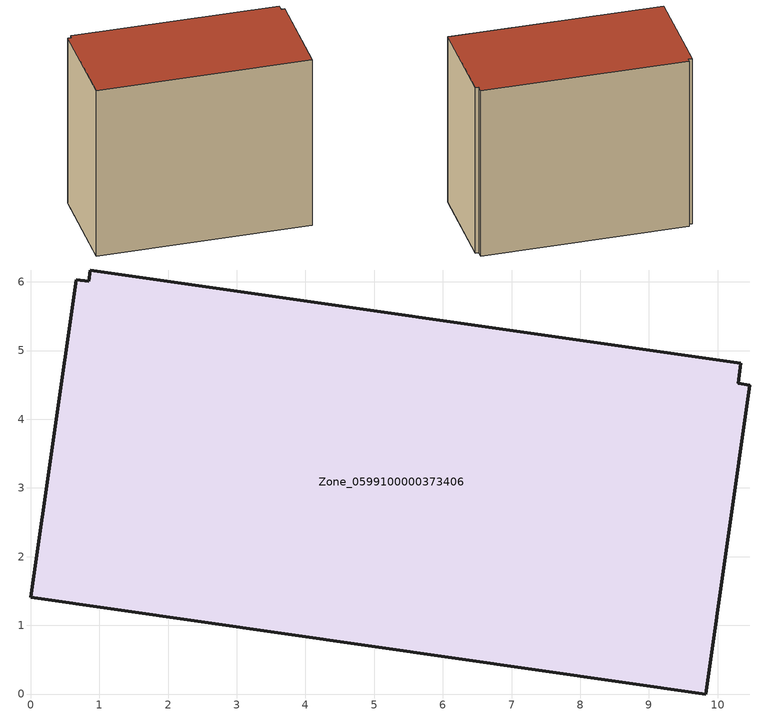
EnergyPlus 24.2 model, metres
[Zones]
Zone_0599100000373406
 floor ground (C_G): 0.87,6.17 10.34,4.82 10.3,4.52 10.47,4.5 9.83,0 0,1.41 0.66,6.03 0.84,6.01 z0.96
 wall outside (C_F): 9.83,0 10.47,4.5 10.3,4.52 10.34,4.82 0.87,6.17 0.84,6.01 0.66,6.03 0,1.41 9.83,0 z0.96:9.52
 roof outside (C_R): 10.34,4.82 0.87,6.17 0.84,6.01 0.66,6.03 0,1.41 9.83,0 10.47,4.5 10.3,4.52 z9.52
[BUILDING]
Pand.0599100000373406: North Axis=0; Terrain=City; Loads Convergence Tolerance Value=0.04; Temperature Convergence Tolerance Value=0.4; Solar Distribution=FullExterior; Maximum Number of Warmup Days=25; Minimum Number of Warmup Days=1
[Site:Location]
Rotterdam.The.Hague.AP_ZH_NLD Design_Conditions: Latitude=51.96; Longitude=4.45; Time Zone=1; Elevation=-4.5
[SITE:GROUNDTEMPERATURE:BUILDINGSURFACE]
18, 18, 18, 18, 18, 18, 18, 18, 18, 18, 18, 18
[MATERIAL] Thermal Absorptance=0.9; Solar Absorptance=0.7; Visible Absorptance=0.7
Name | Roughness | Thickness | Conductivity | Density | Specific Heat
G.TI.1992-2005 | MediumSmooth | 0.15 | 0.06 | 540 | 1210
F.TI.1992-2005 | Rough | 0.3 | 0.12 | 1920 | 840
R.TI.1992-2005 | MediumRough | 0.2 | 0.08 | 1500 | 1000
[CONSTRUCTION]
C_G: G.TI.1992-2005
C_F: F.TI.1992-2005
C_R: R.TI.1992-2005
[ZONE]
Zone_0599100000373406: Type=1; Multiplier=1; Ceiling Height=Autocalculate; Volume=Autocalculate; Floor Area=autocalculate; Part of Total Floor Area=Yes
[ZONEINFILTRATION:DESIGNFLOWRATE]
Infil_Zone_0599100000373406: Zone or ZoneList or Space or SpaceList=Zone_0599100000373406; Schedule=AlwaysOn; Design Flow Rate Calculation Method=Flow/Area; Flow Rate per Floor Area=0.0015; Constant Term Coefficient=1; Temperature Term Coefficient=0; Velocity Term Coefficient=0; Velocity Squared Term Coefficient=0
[HVACTEMPLATE:ZONE:IDEALLOADSAIRSYSTEM]
Zone_0599100000373406: Maximum Heating Supply Air Temperature=50; Minimum Cooling Supply Air Temperature=13; Maximum Heating Supply Air Humidity Ratio=0.0156; Minimum Cooling Supply Air Humidity Ratio=0.0077; Heating Limit=NoLimit; Cooling Limit=NoLimit; Dehumidification Control Type=ConstantSensibleHeatRatio; Cooling Sensible Heat Ratio=0.7; Dehumidification Setpoint=60; Humidification Control Type=None; Humidification Setpoint=30; Outdoor Air Method=None; Outdoor Air Flow Rate per Person=0.00944; Outdoor Air Flow Rate per Zone Floor Area=0; Outdoor Air Flow Rate per Zone=0; Demand Controlled Ventilation Type=None; Outdoor Air Economizer Type=NoEconomizer; Heat Recovery Type=None; Sensible Heat Recovery Effectiveness=0.7; Latent Heat Recovery Effectiveness=0.65
[ZONECONTROL:THERMOSTAT]
ThermostatControl_Zone_0599100000373406: Zone or ZoneList=Zone_0599100000373406; Control Type Schedule=DualSetpointControlType; Control 1=Thermostat_Zone_0599100000373406; Temperature Difference Between Cutout And Setpoint=0
[THERMOSTATSETPOINT:DUALSETPOINT]
Thermostat_Zone_0599100000373406: Heating Setpoint Temperature Schedule=HeatingSetpoint_Zone_0599100000373406; Cooling Setpoint Temperature Schedule=CoolingSetpoint_Zone_0599100000373406
[SCHEDULE:COMPACT]
HeatingSetpoint_Zone_0599100000373406: Through: 12/31, For: AllDays, Until: 24:00, 21
CoolingSetpoint_Zone_0599100000373406: Through: 12/31, For: AllDays, Until: 24:00, 24
DualSetpointControlType: Through: 12/31, For: AllDays, Until: 24:00, 4
AlwaysOn: Through: 12/31, For: AllDays, Until: 24:00, 1
